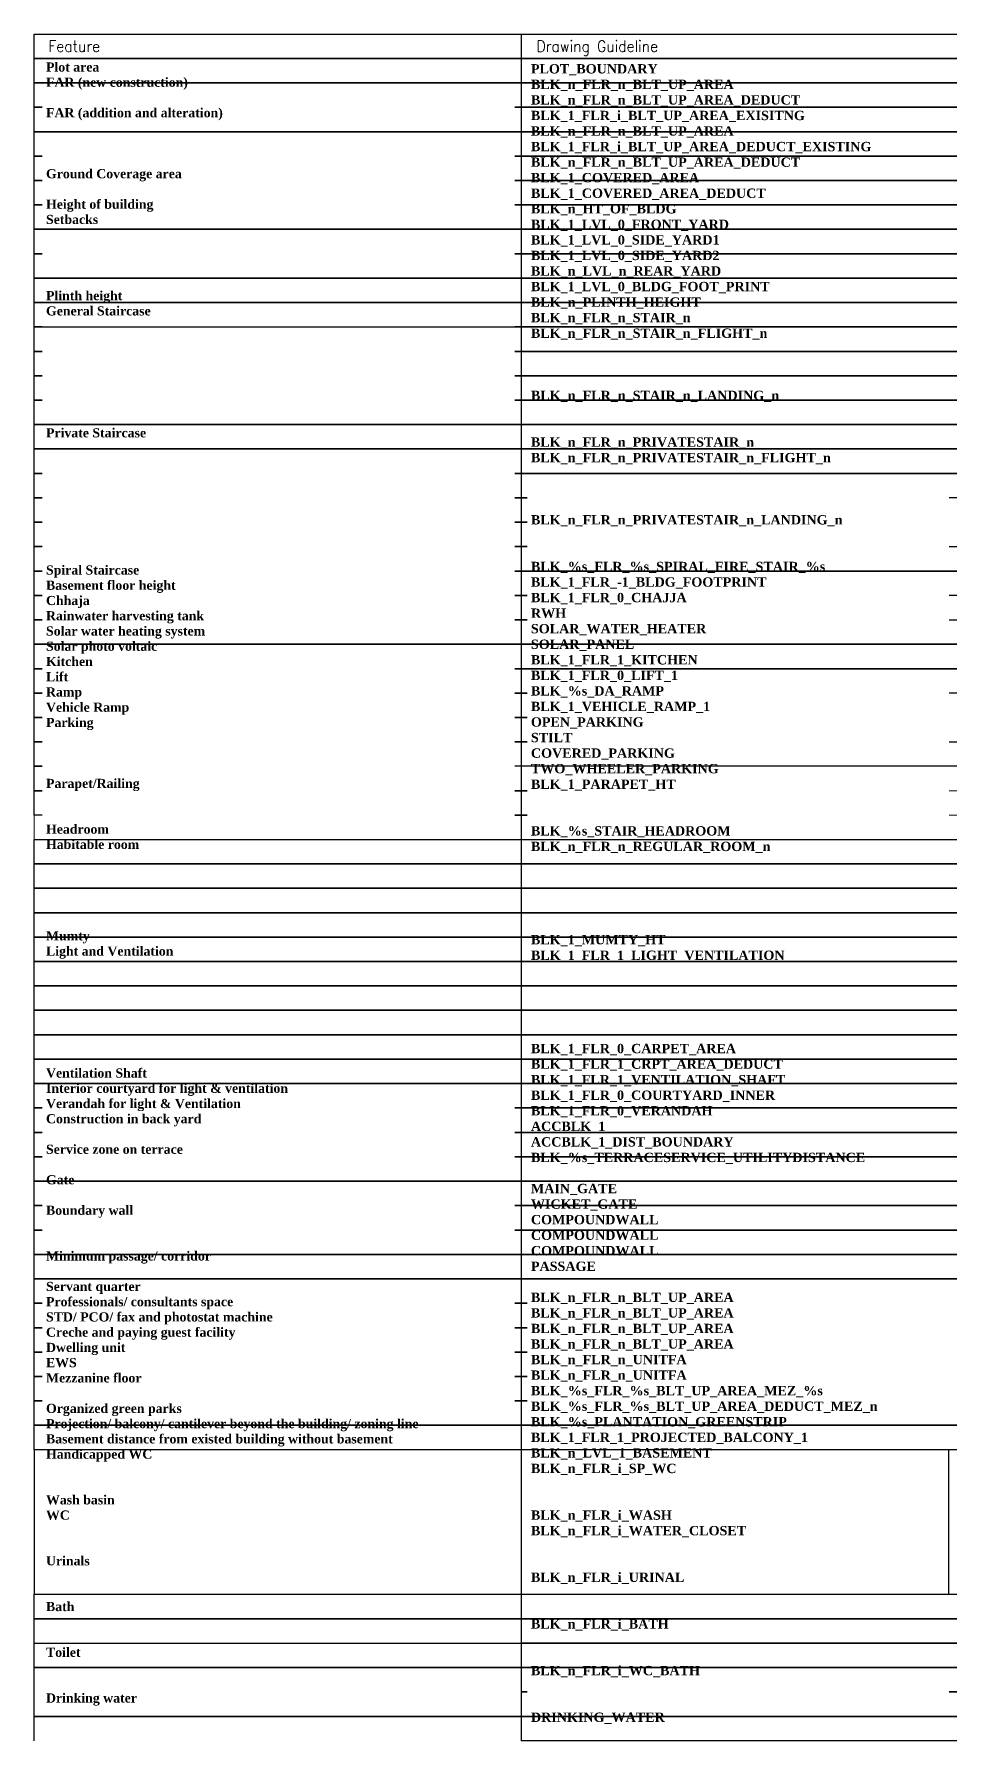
# Model space of a CAD drawing. Header units: feet. Extents: x 46032 to 46387, y 203603 to 203882.
# Drawn here: x 46032 to 46128.8, y 203701.3 to 203881.6 of the extents above; entities that cross this region are included whole.
import ezdxf

# ---------------------------------------------------------------- set-up
doc = ezdxf.new("R2010")
doc.units = ezdxf.units.FT
doc.header["$MEASUREMENT"] = 0
doc.layers.add('BLK_1_FLR_1_PRIVATESTAIR_1_LANDING_1', color=7, linetype='Continuous', lineweight=0)
doc.styles.get("Standard").update_dxf_attribs({"font": 'standard'})

msp = doc.modelspace()

# ---------------------------------------------------------------- linework, layer by layer
for p, q in [((46083.56, 203881.63), (46083.56, 203879.05)), ((46083.56, 203879.05), (46083.56, 203876.46)), ((46083.56, 203876.46), (46083.56, 203873.88)), ((46083.56, 203873.88), (46083.56, 203871.3)), ((46083.56, 203871.3), (46083.56, 203868.72)), ((46083.56, 203868.72), (46083.56, 203866.13)), ((46083.56, 203866.13), (46083.56, 203863.55)), ((46083.56, 203863.55), (46083.56, 203860.97)), ((46083.56, 203860.97), (46083.56, 203858.39)), ((46083.56, 203858.39), (46083.56, 203855.8)), ((46083.56, 203855.8), (46083.56, 203853.22)), ((46083.56, 203853.22), (46083.56, 203850.64)), ((46083.56, 203850.64), (46083.56, 203848.06)), ((46083.56, 203848.06), (46083.56, 203845.47)), ((46083.56, 203845.47), (46083.56, 203842.89)), ((46083.56, 203842.89), (46083.56, 203840.31)), ((46083.56, 203840.31), (46083.56, 203837.73)), ((46083.56, 203837.73), (46083.56, 203835.14)), ((46083.56, 203835.14), (46083.56, 203832.56)), ((46083.56, 203832.56), (46083.56, 203829.98)), ((46083.56, 203829.98), (46083.56, 203827.4)), ((46083.56, 203827.4), (46083.56, 203824.81)), ((46083.56, 203824.81), (46083.56, 203822.23)), ((46083.56, 203822.23), (46083.56, 203819.65)), ((46083.56, 203819.65), (46083.56, 203817.07)), ((46083.56, 203817.07), (46083.56, 203814.48)), ((46083.56, 203814.48), (46083.56, 203811.9)), ((46083.56, 203811.9), (46083.56, 203809.32)), ((46083.56, 203809.32), (46083.56, 203806.74)), ((46083.56, 203806.74), (46083.56, 203804.15)), ((46083.56, 203804.15), (46083.56, 203801.57)), ((46083.56, 203801.57), (46083.56, 203798.99)), ((46083.56, 203798.99), (46083.56, 203796.41)), ((46083.56, 203796.41), (46083.56, 203793.82)), ((46083.56, 203793.82), (46083.56, 203791.24)), ((46083.56, 203791.24), (46083.56, 203788.66)), ((46083.56, 203788.66), (46083.56, 203786.07)), ((46083.56, 203786.07), (46083.56, 203783.49)), ((46083.56, 203783.49), (46083.56, 203780.91)), ((46083.56, 203780.91), (46083.56, 203778.33)), ((46083.56, 203778.33), (46083.56, 203775.74)), ((46083.56, 203775.74), (46083.56, 203773.16)), ((46083.56, 203773.16), (46083.56, 203770.58)), ((46083.56, 203770.58), (46083.56, 203768)), ((46083.56, 203768), (46083.56, 203765.41)), ((46083.56, 203765.41), (46083.56, 203762.83)), ((46083.56, 203762.83), (46083.56, 203760.25)), ((46083.56, 203760.25), (46083.56, 203757.67)), ((46083.56, 203757.67), (46083.56, 203755.08)), ((46083.56, 203755.08), (46083.56, 203752.5)), ((46083.56, 203752.5), (46083.56, 203749.92)), ((46083.56, 203749.92), (46083.56, 203747.34)), ((46083.56, 203747.34), (46083.56, 203744.75)), ((46083.56, 203744.75), (46083.56, 203742.17)), ((46083.56, 203742.17), (46083.56, 203739.59)), ((46083.56, 203739.59), (46083.56, 203737.01)), ((46083.56, 203737.01), (46083.56, 203734.42)), ((46083.56, 203734.42), (46083.56, 203731.84)), ((46032.01, 203731.84), (46032.01, 203716.54)), ((46083.56, 203731.84), (46083.56, 203716.54)), ((46128.8, 203731.84), (46128.8, 203716.54)), ((46083.56, 203716.54), (46083.56, 203713.95)), ((46083.56, 203713.95), (46083.56, 203711.37)), ((46083.56, 203711.37), (46083.56, 203708.79)), ((46083.56, 203708.79), (46083.56, 203706.21)), ((46083.56, 203706.21), (46083.56, 203703.62)), ((46083.56, 203703.62), (46083.56, 203701.04))]:
    msp.add_line(p, q)
for points in [[(46032.01, 203881.63), (46225.6, 203881.63), (46225.6, 203879.05), (46032.01, 203879.05), (46032.01, 203881.63)], [(46032.01, 203879.05), (46225.6, 203879.05), (46225.6, 203876.46), (46032.01, 203876.46), (46032.01, 203879.05)], [(46032.01, 203855.8), (46225.6, 203855.8), (46225.6, 203853.22), (46032.01, 203853.22), (46032.01, 203855.8)], [(46032.01, 203840.31), (46225.6, 203840.31), (46225.6, 203837.73), (46032.01, 203837.73), (46032.01, 203840.31)], [(46032.01, 203796.41), (46225.6, 203796.41), (46225.6, 203793.82), (46032.01, 203793.82), (46032.01, 203796.41)], [(46032.01, 203793.82), (46225.6, 203793.82), (46225.6, 203791.24), (46032.01, 203791.24), (46032.01, 203793.82)], [(46032.01, 203791.24), (46225.6, 203791.24), (46225.6, 203788.66), (46032.01, 203788.66), (46032.01, 203791.24)], [(46032.01, 203788.66), (46225.6, 203788.66), (46225.6, 203786.07), (46032.01, 203786.07), (46032.01, 203788.66)], [(46032.01, 203786.07), (46225.6, 203786.07), (46225.6, 203783.49), (46032.01, 203783.49), (46032.01, 203786.07)], [(46032.01, 203783.49), (46225.6, 203783.49), (46225.6, 203780.91), (46032.01, 203780.91), (46032.01, 203783.49)], [(46032.01, 203780.91), (46225.6, 203780.91), (46225.6, 203778.33), (46032.01, 203778.33), (46032.01, 203780.91)], [(46032.01, 203778.33), (46225.6, 203778.33), (46225.6, 203775.74), (46032.01, 203775.74), (46032.01, 203778.33)], [(46032.01, 203775.74), (46225.6, 203775.74), (46225.6, 203773.16), (46032.01, 203773.16), (46032.01, 203775.74)], [(46032.01, 203773.16), (46225.6, 203773.16), (46225.6, 203770.58), (46032.01, 203770.58), (46032.01, 203773.16)], [(46032.01, 203752.5), (46225.6, 203752.5), (46225.6, 203749.92), (46032.01, 203749.92), (46032.01, 203752.5)], [(46032.01, 203734.42), (46225.6, 203734.42), (46225.6, 203731.84), (46032.01, 203731.84), (46032.01, 203734.42)], [(46032.01, 203716.54), (46225.6, 203716.54), (46225.6, 203713.95), (46032.01, 203713.95), (46032.01, 203716.54)]]:
    msp.add_lwpolyline(points, close=True)
for points in [[(46032.88, 203873.88), (46032.01, 203873.88), (46032.01, 203876.46), (46225.6, 203876.46), (46225.6, 203873.88), (46082.88, 203873.88)], [(46082.88, 203873.88), (46225.6, 203873.88), (46225.6, 203871.3), (46032.01, 203871.3), (46032.01, 203873.88), (46032.88, 203873.88)], [(46032.88, 203868.72), (46032.01, 203868.72), (46032.01, 203871.3), (46225.6, 203871.3), (46225.6, 203868.72), (46082.88, 203868.72)], [(46032.88, 203866.13), (46032.01, 203866.13), (46032.01, 203868.72), (46032.88, 203868.72)], [(46082.88, 203868.72), (46225.6, 203868.72), (46225.6, 203866.13), (46082.88, 203866.13)], [(46032.88, 203863.55), (46032.01, 203863.55), (46032.01, 203866.13), (46032.88, 203866.13)], [(46082.88, 203866.13), (46225.6, 203866.13), (46225.6, 203863.55), (46082.88, 203863.55)], [(46082.88, 203863.55), (46225.6, 203863.55), (46225.6, 203860.97), (46032.01, 203860.97), (46032.01, 203863.55), (46032.88, 203863.55)], [(46032.88, 203858.39), (46032.01, 203858.39), (46032.01, 203860.97), (46225.6, 203860.97), (46225.6, 203858.39), (46082.88, 203858.39)], [(46082.88, 203858.39), (46225.6, 203858.39), (46225.6, 203855.8), (46032.01, 203855.8), (46032.01, 203858.39), (46032.88, 203858.39)], [(46032.88, 203850.64), (46032.01, 203850.64), (46032.01, 203853.22), (46225.6, 203853.22), (46225.6, 203850.64), (46082.88, 203850.64)], [(46032.88, 203848.06), (46032.01, 203848.06), (46032.01, 203850.64), (46032.88, 203850.64)], [(46032.88, 203848.06), (46032.01, 203848.06), (46032.01, 203850.64), (46225.6, 203850.64), (46225.6, 203848.06), (46082.88, 203848.06)], [(46082.88, 203850.64), (46225.6, 203850.64), (46225.6, 203848.06), (46082.88, 203848.06)], [(46032.88, 203845.47), (46032.01, 203845.47), (46032.01, 203848.06), (46032.88, 203848.06)], [(46082.88, 203848.06), (46225.6, 203848.06), (46225.6, 203845.47), (46082.88, 203845.47)], [(46032.88, 203842.89), (46032.01, 203842.89), (46032.01, 203845.47), (46032.88, 203845.47)], [(46082.88, 203845.47), (46225.6, 203845.47), (46225.6, 203842.89), (46082.88, 203842.89)], [(46082.88, 203842.89), (46225.6, 203842.89), (46225.6, 203840.31), (46032.01, 203840.31), (46032.01, 203842.89), (46032.88, 203842.89)], [(46032.88, 203835.14), (46032.01, 203835.14), (46032.01, 203837.73), (46225.6, 203837.73), (46225.6, 203835.14), (46082.88, 203835.14)], [(46032.88, 203832.56), (46032.01, 203832.56), (46032.01, 203835.14), (46032.88, 203835.14)], [(46082.88, 203835.14), (46225.6, 203835.14), (46225.6, 203832.56), (46128.86, 203832.56)], [(46032.88, 203829.98), (46032.01, 203829.98), (46032.01, 203832.56), (46032.88, 203832.56)], [(46082.88, 203832.56), (46084.19, 203832.56)], [(46084.19, 203832.56), (46082.88, 203832.56)], [(46032.88, 203827.4), (46032.01, 203827.4), (46032.01, 203829.98), (46032.88, 203829.98)], [(46082.88, 203829.98), (46084.19, 203829.98)], [(46084.19, 203829.98), (46082.88, 203829.98)], [(46032.88, 203824.81), (46032.01, 203824.81), (46032.01, 203827.4), (46032.88, 203827.4)], [(46082.88, 203827.4), (46084.19, 203827.4)], [(46128.86, 203827.4), (46225.6, 203827.4), (46225.6, 203824.81), (46082.88, 203824.81)], [(46084.19, 203827.4), (46082.88, 203827.4)], [(46032.88, 203822.23), (46032.01, 203822.23), (46032.01, 203824.81), (46032.88, 203824.81)], [(46082.88, 203824.81), (46225.6, 203824.81), (46225.6, 203822.23), (46128.86, 203822.23)], [(46032.88, 203819.65), (46032.01, 203819.65), (46032.01, 203822.23), (46032.88, 203822.23)], [(46082.88, 203822.23), (46084.19, 203822.23)], [(46084.19, 203822.23), (46082.88, 203822.23)], [(46128.86, 203819.65), (46225.6, 203819.65), (46225.6, 203817.07), (46032.01, 203817.07), (46032.01, 203819.65), (46032.88, 203819.65)], [(46082.88, 203819.65), (46084.19, 203819.65)], [(46084.19, 203819.65), (46082.88, 203819.65)], [(46032.88, 203814.48), (46032.01, 203814.48), (46032.01, 203817.07), (46225.6, 203817.07), (46225.6, 203814.48), (46082.88, 203814.48)], [(46032.88, 203811.9), (46032.01, 203811.9), (46032.01, 203814.48), (46032.88, 203814.48)], [(46082.88, 203814.48), (46225.6, 203814.48), (46225.6, 203811.9), (46128.86, 203811.9)], [(46032.88, 203809.32), (46032.01, 203809.32), (46032.01, 203811.9), (46032.88, 203811.9)], [(46082.88, 203811.9), (46084.19, 203811.9)], [(46084.19, 203811.9), (46082.88, 203811.9)], [(46032.88, 203806.74), (46032.01, 203806.74), (46032.01, 203809.32), (46032.88, 203809.32)], [(46082.88, 203809.32), (46084.19, 203809.32)], [(46084.19, 203809.32), (46082.88, 203809.32)], [(46032.88, 203804.15), (46032.01, 203804.15), (46032.01, 203806.74), (46032.88, 203806.74)], [(46082.88, 203806.74), (46084.19, 203806.74)], [(46128.86, 203806.74), (46225.6, 203806.74), (46225.6, 203804.15), (46082.88, 203804.15)], [(46084.19, 203806.74), (46082.88, 203806.74)], [(46032.88, 203801.57), (46032.01, 203801.57), (46032.01, 203804.15), (46032.88, 203804.15)], [(46032.88, 203798.99), (46032.01, 203798.99), (46032.01, 203801.57), (46032.88, 203801.57)], [(46082.88, 203801.57), (46084.19, 203801.57)], [(46084.19, 203801.57), (46082.88, 203801.57)], [(46082.88, 203798.99), (46084.19, 203798.99)], [(46084.19, 203798.99), (46082.88, 203798.99)], [(46032.88, 203768), (46032.01, 203768), (46032.01, 203770.58), (46225.6, 203770.58), (46225.6, 203768), (46082.88, 203768)], [(46032.88, 203765.41), (46032.01, 203765.41), (46032.01, 203768), (46032.88, 203768)], [(46082.88, 203768), (46225.6, 203768), (46225.6, 203765.41), (46082.88, 203765.41)], [(46032.88, 203762.83), (46032.01, 203762.83), (46032.01, 203765.41), (46032.88, 203765.41)], [(46082.88, 203765.41), (46225.6, 203765.41), (46225.6, 203762.83), (46082.88, 203762.83)], [(46082.88, 203762.83), (46225.6, 203762.83), (46225.6, 203760.25), (46032.01, 203760.25), (46032.01, 203762.83), (46032.88, 203762.83)], [(46032.88, 203757.67), (46032.01, 203757.67), (46032.01, 203760.25), (46225.6, 203760.25), (46225.6, 203757.67), (46082.88, 203757.67)], [(46032.88, 203755.08), (46032.01, 203755.08), (46032.01, 203757.67), (46032.88, 203757.67)], [(46082.88, 203757.67), (46225.6, 203757.67), (46225.6, 203755.08), (46082.88, 203755.08)], [(46082.88, 203755.08), (46225.6, 203755.08), (46225.6, 203752.5), (46032.01, 203752.5), (46032.01, 203755.08), (46032.88, 203755.08)], [(46032.88, 203747.34), (46032.01, 203747.34), (46032.01, 203749.92), (46225.6, 203749.92), (46225.6, 203747.34)], [(46032.88, 203744.75), (46032.01, 203744.75), (46032.01, 203747.34), (46032.88, 203747.34)], [(46082.88, 203747.34), (46084.19, 203747.34)], [(46084.19, 203747.34), (46082.88, 203747.34)], [(46032.88, 203742.17), (46032.01, 203742.17), (46032.01, 203744.75), (46032.88, 203744.75)], [(46082.88, 203744.75), (46084.19, 203744.75)], [(46084.19, 203744.75), (46082.88, 203744.75)], [(46032.88, 203739.59), (46032.01, 203739.59), (46032.01, 203742.17), (46032.88, 203742.17)], [(46082.88, 203742.17), (46084.19, 203742.17)], [(46084.19, 203742.17), (46082.88, 203742.17)], [(46032.88, 203737.01), (46032.01, 203737.01), (46032.01, 203739.59), (46032.88, 203739.59)], [(46082.88, 203739.59), (46084.19, 203739.59)], [(46084.19, 203739.59), (46082.88, 203739.59)], [(46225.6, 203737.01), (46225.6, 203734.42), (46032.01, 203734.42), (46032.01, 203737.01), (46032.88, 203737.01)], [(46082.88, 203737.01), (46084.19, 203737.01)], [(46084.19, 203737.01), (46082.88, 203737.01)], [(46032.01, 203711.37), (46032.01, 203713.95), (46225.6, 203713.95), (46225.6, 203711.37), (46083.56, 203711.37)], [(46032.01, 203711.37), (46225.6, 203711.37), (46225.6, 203708.79), (46032.01, 203708.79), (46032.01, 203711.37), (46032.01, 203711.37)], [(46032.01, 203706.21), (46032.01, 203708.79), (46225.6, 203708.79), (46225.6, 203706.21), (46128.86, 203706.21)], [(46128.86, 203706.21), (46225.6, 203706.21), (46225.6, 203703.62), (46032.01, 203703.62), (46032.01, 203706.21), (46032.01, 203706.21)], [(46083.56, 203706.21), (46084.19, 203706.21)], [(46084.19, 203706.21), (46083.56, 203706.21)], [(46032.01, 203701.04), (46032.01, 203703.62), (46225.6, 203703.62), (46225.6, 203701.04), (46083.56, 203701.04)]]:
    msp.add_lwpolyline(points)
at = {"layer": 'BLK_1_FLR_1_PRIVATESTAIR_1_LANDING_1'}
for points in [[(46082.88, 203804.15), (46225.6, 203804.15), (46225.6, 203801.57), (46128.86, 203801.57)], [(46128.86, 203798.99), (46225.6, 203798.99), (46225.6, 203796.41), (46032.01, 203796.41), (46032.01, 203798.99), (46032.88, 203798.99)]]:
    msp.add_lwpolyline(points, dxfattribs=at)

# ---------------------------------------------------------------- texts
at = {"attachment_point": 1}
for s, width, gutter_width, insert, char_height in [('Feature', 9.0671, 5, (46033.52, 203880.94), 1.198), ('Drawing Guideline', 29.3986, 5, (46085.18, 203880.94), 1.1978), ('{\\fGeorgia|b1|i0|c0|p18;\\H0.83333x;PLOT_BOUNDARY\\PBLK_n_FLR_n_BLT_UP_AREA\\H1.8699x; \\H0.53479x;\\PBLK_n_FLR_n_BLT_UP_AREA_DEDUCT\\H1.58853x; \\H0.62951x;\\PBLK_1_FLR_i_BLT_UP_AREA_EXISITNG\\H1.74947x; \\H0.5716x;\\PBLK_n_FLR_n_BLT_UP_AREA\\H1.6419x; \\H0.60905x;\\PBLK_1_FLR_i_BLT_UP_AREA_DEDUCT_EXISTING\\H1.72707x; \\H0.57902x;\\PBLK_n_FLR_n_BLT_UP_AREA_DEDUCT\\H1.66257x; \\H0.60148x;\\PBLK_1_COVERED_AREA\\H1.66224x; \\H0.6016x;\\PBLK_1_COVERED_AREA_DEDUCT\\H1.66235x; \\H0.60156x;\\PBLK_n_HT_OF_BLDG\\H1.66232x; \\H0.60157x;\\PBLK_1_LVL_0_FRONT_YARD\\H1.66233x; \\H0.60157x;\\PBLK_1_LVL_0_SIDE_YARD1 \\H1.66232x; \\H0.60157x;\\PBLK_1_LVL_0_SIDE_YARD2\\H1.66233x; \\H0.60157x;\\PBLK_n_LVL_n_REAR_YARD\\H1.64912x; \\H0.60638x;\\PBLK_1_LVL_0_BLDG_FOOT_PRINT\\H1.66212x; \\H0.60164x;\\PBLK_n_PLINTH_HEIGHT\\H1.66239x; \\H0.60154x;\\PBLK_n_FLR_n_STAIR_n\\H1.6623x; \\H0.60158x;\\PBLK_n_FLR_n_STAIR_n_FLIGHT_n\\H1.66233x; \\H0.60156x;\\P\\H1.64912x; \\H0.60638x;\\P\\H1.64892x; \\H0.60646x;\\P\\H1.64898x; \\H0.60643x;\\PBLK_n_FLR_n_STAIR_n_LANDING_n\\H1.66216x; \\H0.60163x;\\P\\H1.64917x; \\H0.60636x;\\P\\H1.6489x; \\H0.60647x;\\PBLK_n_FLR_n_PRIVATESTAIR_n\\H1.66219x; \\H0.60161x;\\PBLK_n_FLR_n_PRIVATESTAIR_n_FLIGHT_n\\H1.66237x; \\H0.60155x;\\P\\H1.64911x; \\H0.60639x;\\P\\H1.64892x; \\H0.60646x;\\P\\H1.64898x; \\H0.60643x;\\PBLK_n_FLR_n_PRIVATESTAIR_n_LANDING_n\\H1.66217x; \\H0.60162x;\\P\\H1.64917x; \\H0.60636x;\\P\\H1.6489x; \\H0.60647x;\\PBLK_%s_FLR_%s_SPIRAL_FIRE_STAIR_%s\\H1.66358x; \\H0.60111x;\\PBLK_1_FLR_-1_BLDG_FOOTPRINT\\H1.66239x; \\H0.60154x;\\PBLK_1_FLR_0_CHAJJA\\H1.6623x; \\H0.60157x;\\PRWH\\H1.64913x; \\H0.60638x;\\PSOLAR_WATER_HEATER\\H1.66212x; \\H0.60164x;\\PSOLAR_PANEL\\H1.66239x; \\H0.60154x;\\PBLK_1_FLR_1_KITCHEN\\H1.6623x; \\H0.60158x;\\PBLK_1_FLR_0_LIFT_1\\H1.64913x; \\H0.60638x;\\PBLK_%s_DA_RAMP\\H1.66351x; \\H0.60114x;\\PBLK_1_VEHICLE_RAMP_1\\H1.66242x; \\H0.60153x;\\POPEN_PARKING\\H1.66229x; \\H0.60158x;\\PSTILT\\H1.66234x; \\H0.60156x;\\PCOVERED_PARKING\\H1.66232x; \\H0.60157x;\\PTWO_WHEELER_PARKING\\H1.66233x; \\H0.60157x;\\PBLK_1_PARAPET_HT\\H1.64912x; \\H0.60638x;\\P\\H1.64892x; \\H0.60646x;\\P\\H1.64898x; \\H0.60643x;\\PBLK_%s_STAIR_HEADROOM\\H1.66355x; \\H0.60112x;\\PBLK_n_FLR_n_REGULAR_ROOM_n\\H1.6624x; \\H0.60154x;\\P\\H1.6491x; \\H0.60639x;\\P\\H1.64892x; \\H0.60646x;\\P\\H1.64898x; \\H0.60644x;\\P\\H1.64896x; \\H0.60644x;\\P\\H1.64897x; \\H0.60644x;\\PBLK_1_MUMTY_HT\\H1.64897x; \\H0.60644x;\\PBLK_1_FLR_1_LIGHT_VENTILATION\\H1.66217x; \\H0.60162x;\\P\\H1.64917x; \\H0.60636x;\\P\\H1.6489x; \\H0.60647x;\\P\\H1.64899x; \\H0.60643x;\\P\\H1.64896x; \\H0.60644x;\\P\\H1.64897x; \\H0.60644x;\\PBLK_1_FLR_0_CARPET_AREA\\H1.66217x; \\H0.60162x;\\PBLK_1_FLR_1_CRPT_AREA_DEDUCT\\H1.66238x; \\H0.60155x;\\PBLK_1_FLR_1_VENTILATION_SHAFT\\H1.66231x; \\H0.60157x;\\PBLK_1_FLR_0_COURTYARD_INNER\\H1.66233x; \\H0.60156x;\\PBLK_1_FLR_0_VERANDAH\\H1.64912x; \\H0.60638x;\\PACCBLK_1\\H1.66212x; \\H0.60164x;\\PACCBLK_1_DIST_BOUNDARY\\H1.66239x; \\H0.60154x;\\PBLK_%s_TERRACESERVICE_UTILITYDISTANCE\\H1.66369x; \\H0.60107x;\\P\\H1.64915x; \\H0.60637x;\\PMAIN_GATE\\H1.66211x; \\H0.60165x;\\PWICKET_GATE\\H1.6624x; \\H0.60154x;\\PCOMPOUNDWALL\\H1.6623x; \\H0.60158x;\\PCOMPOUNDWALL\\H1.66233x; \\H0.60156x;\\PCOMPOUNDWALL\\H1.66232x; \\H0.60157x;\\PPASSAGE\\H1.66233x; \\H0.60157x;\\P\\H1.64912x; \\H0.60638x;\\PBLK_n_FLR_n_BLT_UP_AREA\\H1.64892x; \\H0.60646x;\\PBLK_n_FLR_n_BLT_UP_AREA\\H1.64898x; \\H0.60643x;\\PBLK_n_FLR_n_BLT_UP_AREA\\H1.64896x; \\H0.60644x;\\PBLK_n_FLR_n_BLT_UP_AREA\\H1.64897x; \\H0.60644x;\\PBLK_n_FLR_n_UNITFA\\H1.64897x; \\H0.60644x;\\PBLK_n_FLR_n_UNITFA\\H1.64897x; \\H0.60644x;\\PBLK_%s_FLR_%s_BLT_UP_AREA_MEZ_%s\\H1.66356x; \\H0.60112x;\\PBLK_%s_FLR_%s_BLT_UP_AREA_DEDUCT_MEZ_n\\H1.66379x; \\H0.60104x;\\PBLK_%s_PLANTATION_GREENSTRIP\\H1.66371x; \\H0.60107x;\\PBLK_1_FLR_1_PROJECTED_BALCONY_1\\H1.66235x; \\H0.60156x;\\PBLK_n_LVL_1_BASEMENT\\H1.66232x; \\H0.60157x;\\PBLK_n_FLR_i_SP_WC\\H1.72487x; \\H0.57975x;\\P\\H1.6501x; \\H0.60602x;\\P\\H1.64859x; \\H0.60658x;\\PBLK_n_FLR_i_WASH\\H1.72484x; \\H0.57976x;\\PBLK_n_FLR_i_WATER_CLOSET\\H1.72586x; \\H0.57942x;\\P\\H1.64977x; \\H0.60615x;\\P\\H1.6487x; \\H0.60654x;\\PBLK_n_FLR_i_URINAL\\H1.7248x; \\H0.57978x;\\P\\H1.65012x; \\H0.60602x;\\P\\H1.64858x; \\H0.60658x;\\PBLK_n_FLR_i_BATH\\H1.72484x; \\H0.57976x;\\P\\H1.65011x; \\H0.60602x;\\P\\H1.64859x; \\H0.60658x;\\PBLK_n_FLR_i_WC_BATH\\H1.72484x; \\H0.57976x;\\P\\H1.65011x; \\H0.60602x;\\P\\H1.64859x; \\H0.60658x;\\PDRINKING_WATER\\H1.6623x; }', 12.1427, 4.8, (46084.59, 203878.45), 1.1846)]:
    msp.add_mtext_dynamic_manual_height_columns(s, width=width, gutter_width=gutter_width, heights=[0], dxfattribs=dict(at, insert=insert, char_height=char_height))
at = {"insert": (46033.27, 203878.63), "char_height": 1.161, "width": 49.2262, "attachment_point": 1}
msp.add_mtext('{\\fGeorgia|b1|i0|c0|p18;\\H0.83333x;Plot area\\PFAR (new construction)\\H1.96747x; \\H0.50827x;\\P\\H1.56923x; \\H0.63725x;\\PFAR (addition and alteration)\\H1.75129x; \\H0.57101x;\\P\\H1.64129x; \\H0.60928x;\\P\\H1.65153x; \\H0.6055x;\\P\\H1.64811x; \\H0.60675x;\\PGround Coverage area\\H1.725x; \\H0.57971x;\\P\\H1.65006x; \\H0.60604x;\\PHeight of building\\H1.72435x; \\H0.57993x;\\PSetbacks\\H1.72602x; \\H0.57937x;\\P\\H1.64972x; \\H0.60617x;\\P\\H1.64872x; \\H0.60653x;\\P\\H1.64905x; \\H0.60641x;\\P\\H1.64894x; \\H0.60645x;\\PPlinth height\\H1.72472x; \\H0.5798x;\\PGeneral Staircase\\H1.72589x; \\H0.57941x;\\P\\H1.64976x; \\H0.60615x;\\P\\H1.6487x; \\H0.60654x;\\P\\H1.64905x; \\H0.60641x;\\P\\H1.64894x; \\H0.60645x;\\P\\H1.64898x; \\H0.60644x;\\P\\H1.64896x; \\H0.60644x;\\P\\H1.64897x; \\H0.60644x;\\PPrivate Staircase\\H1.72471x; \\H0.57981x;\\P\\H1.65015x; \\H0.60601x;\\P\\H1.64857x; \\H0.60659x;\\P\\H1.6491x; \\H0.60639x;\\P\\H1.64892x; \\H0.60646x;\\P\\H1.64898x; \\H0.60644x;\\P\\H1.64896x; \\H0.60644x;\\P\\H1.64897x; \\H0.60644x;\\P\\H1.64897x; \\H0.60644x;\\PSpiral Staircase\\H1.15943x; \\H0.8625x;\\PBasement floor height\\H1.91433x; \\H0.52238x;\\PChhaja\\H1.66269x; \\H0.60143x;\\PRainwater harvesting tank\\H1.74657x; \\H0.57255x;\\PSolar water heating system\\H1.71861x; \\H0.58186x;\\PSolar photo voltaic\\H1.72793x; \\H0.57873x;\\PKitchen\\H1.72482x; \\H0.57977x;\\PLift\\H1.72586x; \\H0.57942x;\\PRamp \\H1.64977x; \\H0.60615x;\\PVehicle Ramp\\H1.72445x; \\H0.5799x;\\PParking\\H1.72599x; \\H0.57938x;\\P\\H1.64973x; \\H0.60616x;\\P\\H1.64871x; \\H0.60653x;\\P\\H1.64905x; \\H0.60641x;\\PParapet/Railing\\H1.72469x; \\H0.57982x;\\P\\H1.65016x; \\H0.606x;\\P\\H1.64857x; \\H0.60659x;\\PHeadroom\\H1.72485x; \\H0.57976x;\\PHabitable room\\H1.72585x; \\H0.57942x;\\P\\H1.64977x; \\H0.60614x;\\P\\H1.6487x; \\H0.60654x;\\P\\H1.64906x; \\H0.60641x;\\P\\H1.64894x; \\H0.60645x;\\P\\H1.64898x; \\H0.60644x;\\PMumty\\H1.64896x; \\H0.60644x;\\PLight and Ventilation\\H1.72471x; \\H0.57981x;\\P\\H1.65015x; \\H0.60601x;\\P\\H1.64857x; \\H0.60659x;\\P\\H1.6491x; \\H0.60639x;\\P\\H1.64892x; \\H0.60646x;\\P\\H1.64898x; \\H0.60644x;\\P\\H1.64896x; \\H0.60644x;\\P\\H1.64897x; \\H0.60644x;\\PVentilation Shaft\\H1.72471x; \\H0.57981x;\\PInterior courtyard for light & ventilation\\H1.7259x; \\H0.57941x;\\PVerandah for light & Ventilation\\H1.7255x; \\H0.57954x;\\PConstruction in back yard\\H1.72563x; \\H0.5795x;\\P\\H1.64984x; \\H0.60612x;\\PService zone on terrace\\H1.72442x; \\H0.5799x;\\P\\H1.65025x; \\H0.60597x;\\PGate\\H1.66174x; \\H0.60178x;\\P\\H1.64932x; \\H0.60631x;\\PBoundary wall\\H1.7246x; \\H0.57985x;\\P\\H1.65019x; \\H0.60599x;\\P\\H1.64856x; \\H0.60659x;\\PMinimum passage/ corridor\\H1.72485x; \\H0.57976x;\\P\\H1.65011x; \\H0.60602x;\\PServant quarter\\H1.66179x; \\H0.60176x;\\PProfessionals/ consultants space\\H1.72505x; \\H0.57969x;\\PSTD/ PCO/ fax and photostat machine\\H1.72579x; \\H0.57945x;\\PCreche and paying guest facility\\H1.72554x; \\H0.57953x;\\PDwelling unit\\H1.72562x; \\H0.5795x;\\PEWS\\H1.66305x; \\H0.6013x;\\PMezzanine floor\\H1.72463x; \\H0.57984x;\\P\\H1.65018x; \\H0.60599x;\\POrganized green parks\\H1.72431x; \\H0.57994x;\\PProjection/ balcony/ cantilever beyond the building/ zoning line\\H1.72603x; \\H0.57936x;\\PBasement distance from existed building without basement\\H1.72546x; \\H0.57956x;\\PHandicapped WC\\H1.72565x; \\H0.57949x;\\P\\H1.64984x; \\H0.60612x;\\P\\H1.64868x; \\H0.60655x;\\PWash basin\\H1.72481x; \\H0.57977x;\\PWC\\H1.66332x; \\H0.60121x;\\P\\H1.64879x; \\H0.60651x;\\P\\H1.64903x; \\H0.60642x;\\PUrinals\\H1.72469x; \\H0.57981x;\\P\\H1.65016x; \\H0.606x;\\P\\H1.64857x; \\H0.60659x;\\PBath\\H1.72485x; \\H0.57976x;\\P\\H1.65011x; \\H0.60602x;\\P\\H1.64859x; \\H0.60658x;\\PToilet\\H1.72484x; \\H0.57976x;\\P\\H1.65011x; \\H0.60602x;\\P\\H1.64859x; \\H0.60658x;\\PDrinking water\\H1.72484x; }', dxfattribs=at)

doc.saveas('drawing.dxf')
